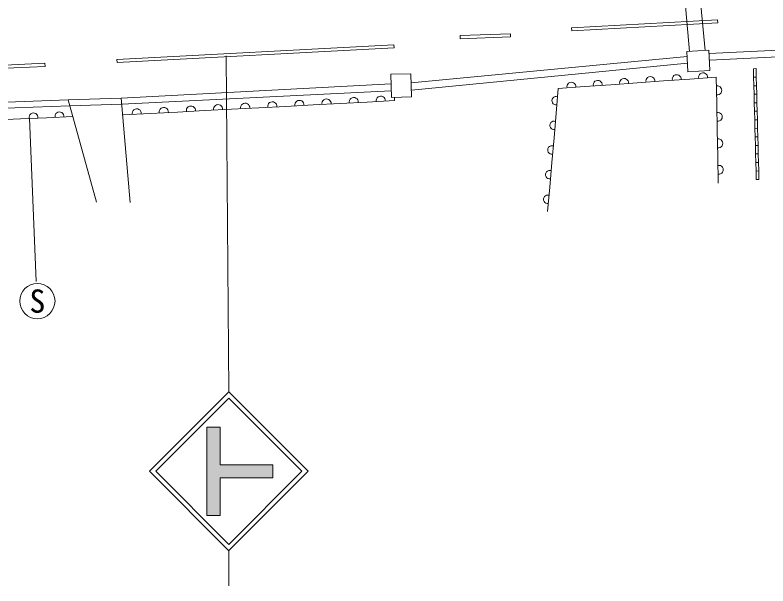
# Model space of a CAD drawing. Units: millimetres at full size, sheet at 1:1000; details may follow other scales. Extents: x 40000 to 680000, y 20000 to 380000.
# Drawn here: x 436781 to 479502, y 244130 to 276506 of the extents above; entities that cross this region are included whole.
import ezdxf
from ezdxf.enums import TextEntityAlignment as Align

# ---------------------------------------------------------------- set-up
doc = ezdxf.new("R2010")
doc.units = ezdxf.units.MM
doc.header["$LTSCALE"] = 1000
doc.linetypes.add('DASHED', pattern=[7.5, 6, -1.5])
for name, color, linetype, lineweight in [('M-BGD', 7, 'Continuous', 13), ('M-BGD-EXST', 7, 'Continuous', 13), ('M-STR-STRC', 7, 'Continuous', 13)]:
    doc.layers.add(name, color=color, linetype=linetype, lineweight=lineweight)
doc.styles.add('ＭＳ ゴシック', font='')
doc.styles.get('ＭＳ ゴシック').set_extended_font_data('MS Gothic')

msp = doc.modelspace()

# ---------------------------------------------------------------- hatches: boundary and pattern name
at = {"layer": 'M-STR-STRC'}
msp.add_hatch(color=256, dxfattribs=at).paths.add_polyline_path([(447661, 253130), (448411, 253130), (448411, 251005), (451411, 251005), (451411, 250255), (448411, 250255), (448411, 248130), (447661, 248130)])

# ---------------------------------------------------------------- linework, layer by layer
at = {"layer": 'M-BGD', "linetype": 'DASHED'}
for p, q in [((475058, 274448), (473859, 287856)), ((474703, 287892), (475939, 274501)), ((442802, 271788), (439788, 271703)), ((439881, 271366), (442831, 271448))]:
    msp.add_line(p, q, dxfattribs=at)
at = {"layer": 'M-BGD'}
for p, q in [((468358, 275787), (476648, 276239)), ((468368, 275608), (476657, 276059)), ((476648, 276239), (476657, 276059)), ((468358, 275787), (468368, 275608)), ((462035, 275344), (464885, 275450)), ((462035, 275344), (462041, 275164)), ((462041, 275164), (464891, 275270)), ((464885, 275450), (464891, 275270)), ((476155, 274325), (498066, 275407)), ((442558, 273986), (458282, 274824)), ((458282, 274824), (458292, 274644)), ((442568, 273807), (458292, 274644)), ((476143, 274513), (474896, 274438)), ((474896, 274438), (474965, 273290)), ((476213, 273365), (476143, 274513)), ((442558, 273986), (442568, 273807)), ((459258, 272669), (474912, 274165)), ((415108, 272646), (438473, 273775)), ((415116, 272466), (438481, 273595)), ((438473, 273775), (438481, 273595)), ((474935, 273786), (459268, 272255)), ((478676, 273465), (478826, 273469)), ((478688, 272981), (478676, 273465)), ((478838, 272985), (478826, 273469)), ((459246, 273179), (458106, 273152)), ((458106, 273152), (458138, 271832)), ((459277, 271860), (459246, 273179)), ((474965, 273290), (476213, 273365)), ((442802, 271788), (458119, 272599)), ((472087, 272663), (470593, 272555)), ((473582, 272771), (472087, 272663)), ((475076, 272878), (473582, 272771)), ((476570, 272986), (475076, 272878)), ((476597, 271484), (476570, 272986)), ((478838, 272985), (478688, 272981)), ((478701, 272497), (478688, 272981)), ((478851, 272501), (478838, 272985)), ((458129, 272209), (442831, 271448)), ((467605, 272340), (467484, 270943)), ((469099, 272448), (467605, 272340)), ((470593, 272555), (469099, 272448)), ((478851, 272501), (478701, 272497)), ((478714, 272013), (478701, 272497)), ((478864, 272017), (478851, 272501)), ((443309, 265868), (442802, 271788)), ((458138, 271832), (459277, 271860)), ((458307, 271651), (458303, 271836)), ((478864, 272017), (478714, 272013)), ((478727, 271530), (478714, 272013)), ((478876, 271534), (478864, 272017)), ((450611, 271249), (452150, 271329)), ((452150, 271329), (453689, 271410)), ((453689, 271410), (455229, 271490)), ((455229, 271490), (456768, 271571)), ((456768, 271571), (458307, 271651)), ((476625, 269982), (476597, 271484)), ((478876, 271534), (478727, 271530)), ((478739, 271046), (478727, 271530)), ((478889, 271050), (478876, 271534)), ((442915, 270846), (444454, 270927)), ((444454, 270927), (445993, 271007)), ((445993, 271007), (447533, 271088)), ((447533, 271088), (449072, 271168)), ((449072, 271168), (450611, 271249)), ((467484, 270943), (467364, 269546)), ((478889, 271050), (478739, 271046)), ((478752, 270562), (478739, 271046)), ((478902, 270566), (478889, 271050)), ((435629, 270565), (437097, 270625)), ((437097, 270625), (438566, 270685)), ((438566, 270685), (440053, 270746)), ((478902, 270566), (478752, 270562)), ((478765, 270078), (478752, 270562)), ((478915, 270082), (478902, 270566)), ((478915, 270082), (478765, 270078)), ((478777, 269595), (478765, 270078)), ((478927, 269598), (478915, 270082)), ((476652, 268480), (476625, 269982)), ((478927, 269598), (478777, 269595)), ((478790, 269111), (478777, 269595)), ((478940, 269115), (478927, 269598)), ((467364, 269546), (467244, 268149)), ((478940, 269115), (478790, 269111)), ((478803, 268627), (478790, 269111)), ((478953, 268631), (478940, 269115)), ((476679, 266978), (476652, 268480)), ((478953, 268631), (478803, 268627)), ((478815, 268143), (478803, 268627)), ((478965, 268147), (478953, 268631)), ((467244, 268149), (467124, 266753)), ((478965, 268147), (478815, 268143)), ((478828, 267659), (478815, 268143)), ((478978, 267663), (478965, 268147)), ((478978, 267663), (478828, 267659)), ((478841, 267176), (478828, 267659)), ((478991, 267180), (478978, 267663)), ((478991, 267180), (478841, 267176)), ((467124, 266753), (467003, 265356))]:
    msp.add_line(p, q, dxfattribs=at)
for points in [[(498131, 275008), (496758, 274945), (476178, 273946)], [(385528, 269607), (401954, 270269), (439788, 271703), (441393, 265897)], [(439881, 271366), (413854, 270417), (388995, 269338), (386669, 258328)]]:
    msp.add_lwpolyline(points, dxfattribs=at)
for centre, radius, start, end in [((472831, 272763), 254, 353.6625, 194.5802), ((474325, 272870), 254, 353.6618, 194.5833), ((475820, 272978), 254, 353.6636, 194.5816), ((468348, 272440), 254, 353.6636, 194.5816), ((469843, 272547), 254, 353.6637, 194.5814), ((471337, 272655), 254, 353.6614, 194.5814), ((476629, 272236), 254, 260.7375, 101.3473), ((454457, 271490), 260, 354.1408, 191.8506), ((455996, 271571), 260, 354.1406, 191.8486), ((457535, 271651), 260, 354.1406, 191.8486), ((467486, 271647), 241, 70.9087, 279.2512), ((446761, 271087), 260, 354.1406, 191.8486), ((448300, 271168), 260, 354.1396, 191.8497), ((449839, 271248), 260, 354.1396, 191.8497), ((451378, 271329), 260, 354.1396, 191.8497), ((452918, 271410), 260, 354.1396, 191.8497), ((437829, 270705), 250, 350.8042, 193.8849), ((439298, 270765), 250, 350.8042, 193.8849), ((443682, 270926), 260, 354.1408, 191.8506), ((445222, 271007), 260, 354.1406, 191.8486), ((476657, 270734), 254, 260.7375, 101.3473), ((467365, 270250), 241, 70.9103, 279.2523), ((476684, 269232), 254, 260.7394, 101.3454), ((467245, 268853), 241, 70.9082, 279.2519), ((476711, 267730), 254, 260.7373, 101.3453), ((467125, 267456), 241, 70.9087, 279.2512), ((467005, 266059), 241, 70.9103, 279.2523)]:
    msp.add_arc(centre, radius, start, end, dxfattribs=at)
at = {"layer": 'M-BGD-EXST'}
msp.add_line((437596, 270654), (437983, 261398), dxfattribs=at)
msp.add_circle((438048, 260284), 1000, dxfattribs=at)
at = {"layer": 'M-STR-STRC'}
for p, q in [((448751, 274197), (448912, 255131)), ((444412, 250631), (448912, 255131)), ((453412, 250631), (448912, 255131)), ((444765, 250631), (448912, 254777)), ((453058, 250631), (448912, 254777)), ((447661, 253130), (447661, 248130)), ((447661, 253130), (448411, 253130)), ((448411, 253130), (448411, 251005)), ((448411, 251005), (451411, 251005)), ((451411, 251005), (451411, 250255)), ((444412, 250631), (448912, 246130)), ((444765, 250631), (448912, 246484)), ((448912, 246484), (453058, 250631)), ((448912, 246131), (453412, 250631)), ((448411, 250255), (451411, 250255)), ((448411, 250255), (448411, 248130)), ((447661, 248130), (448411, 248130)), ((448912, 246130), (448912, 244130))]:
    msp.add_line(p, q, dxfattribs=at)

# ---------------------------------------------------------------- texts
at = {"layer": 'M-BGD-EXST', "style": 'ＭＳ ゴシック'}
msp.add_text('S', height=1320, dxfattribs=at).set_placement((438048, 260284), align=Align.MIDDLE_CENTER)

doc.saveas('drawing.dxf')
